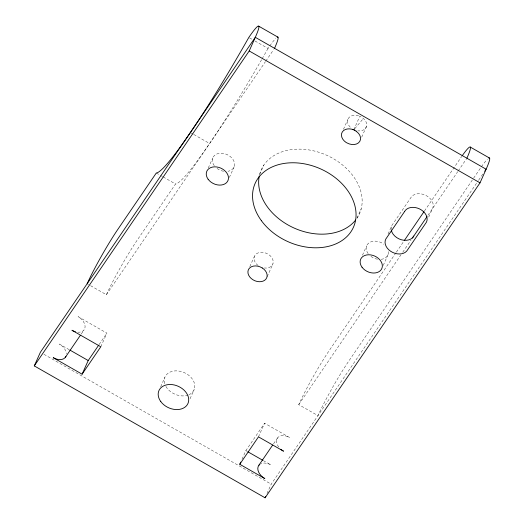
<?xml version="1.0" encoding="UTF-8"?>
<svg xmlns="http://www.w3.org/2000/svg" width="524" height="524" viewBox="0 0 524 524"><rect width="100%" height="100%" fill="white"/><g stroke="black" fill="none" stroke-linecap="round" stroke-linejoin="round"><path stroke-width="0.39" stroke-dasharray="2.62 1.97" d="M361.704 137.164L366.545 126.271M100.811 346.764L106.916 333.126L78.063 316.64A11.122 7.402 34.3 0 1 85.098 326.766A11.122 7.402 34.3 0 1 77.749 332.177M208.277 167.994L212.77 157.947M229.342 177.492L234.163 166.724M160.691 386.699L164.863 377.372M259.681 174.381L263.854 165.047M190.061 398.757L194.234 389.424M249.81 266.624L254.31 256.577M267.175 276.724L272.952 263.801M343.43 129.336L347.923 119.289M353.746 129.834L359.85 116.197L363.427 118.476A9.93 7.356 24.1 0 1 366.23 127.181A9.93 7.356 24.1 0 1 357.846 130.869M242.016 459.247L245.867 450.633L264.581 423.222L289.641 437.547A11.122 7.402 34.3 0 0 278.093 437.291A11.122 7.402 34.3 0 0 279.141 447.522M258.476 436.859L264.581 423.222M357.047 218.089L361.226 208.755M362.477 255.208L366.649 245.874M267.024 493.49L271.196 484.163L478.294 180.695M388.048 234.038L391.9 225.425L410.606 198.013A12.163 9.013 24.1 0 1 425.691 195.308A12.163 9.013 24.1 0 1 432.496 208.624L428.318 217.958M383.221 265.426L388.035 254.657M261.594 59.71A158.183 14.05 -60.3 0 1 175.533 184.003L137.295 240.031A44.481 3.95 -60.3 0 0 106.385 294.724L89.211 284.905M106.385 294.724L265.327 61.812M265.786 61.138L273.62 49.662M81.213 334.07L83.951 330.055M99.154 344.491L106.916 333.126M395.934 252.804L329.642 349.947A44.481 3.95 -60.3 0 0 298.732 404.633L317.97 415.624A44.481 3.95 -60.3 0 1 348.879 360.938L473.172 178.795M396.393 252.129L403.762 241.335M424.473 210.982L460.38 158.359A44.481 3.95 -60.3 0 1 461.749 156.388M298.732 404.633L400.899 254.919M402.74 252.227L411.026 240.084M427.931 215.312L457.721 171.662M458.179 170.994L466.432 158.896M273.548 443.782L277.654 437.769M473.631 178.121L479.617 169.357A44.481 3.95 -60.3 0 1 480.98 167.385M478.753 180.014L482.899 173.942M354.768 128.642L363.427 118.476M249.489 37.852L252.234 39.418M254.985 40.99L268.033 48.45A44.481 3.95 -60.3 0 1 269.401 46.479M191.037 132.9L193.094 134.078M193.782 134.472L209.58 143.497M156.296 173.012L159.735 174.97M160.416 175.363L162.479 176.542M163.167 176.935L175.533 184.003M87.154 283.733L88.523 284.512M69.207 349.685L59.356 344.052A11.122 7.402 34.3 0 1 66.384 353.707M245.867 450.633L247.263 451.433M263.277 460.583L270.934 464.958A11.122 7.402 34.3 0 0 261.083 463.609M43.931 354.296L271.196 484.163M258.162 265.465L256.898 264.469A10.008 7.415 24.1 0 1 255.247 254.88A10.008 7.415 24.1 0 1 266.022 253.157L268.353 254.33A10.008 7.415 24.1 0 1 273.024 263.572A10.008 7.415 24.1 0 1 264.358 268.006M388.435 251.651A11.567 8.567 24.1 0 1 380.666 259.373M377.483 259.203A11.567 8.567 24.1 0 1 370.815 256.295M368.13 253.583A11.567 8.567 24.1 0 1 369.61 242.455A11.567 8.567 24.1 0 1 383.869 244.236M214.251 165.65A11.567 8.567 24.1 0 1 217.781 153.643A11.567 8.567 24.1 0 1 233.337 160.03A11.567 8.567 24.1 0 1 227.999 171.296M223.61 171.269A11.567 8.567 24.1 0 1 215.934 167.523M350.229 127.194A10.008 7.415 24.1 0 1 348.932 117.631A10.008 7.415 24.1 0 1 359.85 116.197M164.739 383.679A15.884 11.764 24.1 0 1 173.87 371.012A15.884 11.764 24.1 0 1 192.825 379.769A15.884 11.764 24.1 0 1 188.823 394.801M188.103 395.089A15.884 11.764 24.1 0 1 165.892 386.385M268.033 48.45A158.183 14.05 -60.3 0 1 262 59.002M269.84 45.857A44.481 3.95 -60.3 0 1 275.755 38.396M481.418 166.756A44.481 3.95 -60.3 0 1 487.34 159.303M391.199 229.519A12.163 9.013 24.1 0 1 391.9 225.425M259.583 174.538A53.828 39.876 24.1 0 1 326.773 155.287A53.828 39.876 24.1 0 1 356.949 218.246"/><path stroke-width="0.79" d="M34.283 365.903L40.381 352.266L255.306 37.322L486.121 169.213L480.023 182.85L265.098 497.8L34.283 365.903L249.208 50.959L255.306 37.322A44.481 3.95 -60.3 0 0 248.802 37.459A158.183 14.05 -60.3 0 1 156.296 173.012L118.064 229.04A44.481 3.95 -60.3 0 0 87.154 283.733M65.919 356.366A11.122 7.402 34.3 0 1 53.252 357.689L82.104 374.182L88.209 360.538L98.702 345.165M259.891 464.284A11.122 7.402 34.3 0 0 264.836 478.595L239.769 464.271L240.732 462.122M265.098 497.8L265.74 496.366M65.245 357.466L80.303 335.406M82.104 374.182L100.811 346.764L71.958 330.277A11.122 7.402 34.3 0 0 75.436 331.744M239.769 464.271L258.476 436.859L283.543 451.184A11.122 7.402 34.3 0 1 280.91 449.317M404.22 240.66L424.014 211.657M412.408 238.06L427.021 216.648M258.941 465.181L272.631 445.125M484.739 171.243L486.121 169.213A44.481 3.95 -60.3 0 0 488.787 158.11M258.771 26.2L278.008 37.191M470.356 147.106L489.593 158.097M249.208 50.959L480.023 182.85M69.908 350.084L88.209 360.538M247.957 451.832L262.583 460.183M354.755 130.076A9.93 7.356 24.1 0 1 352.993 129.238M277.203 37.211A44.481 3.95 -60.3 0 1 274.543 48.313M462.188 155.766A44.481 3.95 -60.3 0 1 466.891 158.222M413.79 236.042A12.163 9.013 24.1 0 1 401.679 239.848A12.163 9.013 24.1 0 1 391.297 230.147M355.619 220.054A53.828 39.876 24.1 0 1 293.578 227.802A53.828 39.876 24.1 0 1 259.256 175.999M404.508 211.65L385.802 239.062A12.163 9.013 24.1 0 0 392.6 252.385A12.163 9.013 24.1 0 0 407.685 249.679L426.392 222.261A12.163 9.013 24.1 0 0 419.593 208.945A12.163 9.013 24.1 0 0 404.508 211.65M262.255 267.967L259.924 266.795A10.008 7.415 24.1 0 0 248.068 273.521A10.008 7.415 24.1 0 0 263.133 281.113A10.008 7.415 24.1 0 0 262.255 267.967M356.051 131.059L353.746 129.834A10.008 7.415 24.1 0 0 342.251 132.061A10.008 7.415 24.1 0 0 346.089 142.449L346.895 142.875A9.93 7.356 24.1 0 0 358.423 142.914A9.93 7.356 24.1 0 0 358.639 133.489L356.051 131.059M208.152 179.287A11.567 8.567 24.1 0 0 227.364 181.69A11.567 8.567 24.1 0 0 216.576 166.94A11.567 8.567 24.1 0 0 208.152 179.287M362.032 267.22A11.567 8.567 24.1 0 0 381.243 269.618A11.567 8.567 24.1 0 0 370.455 254.874A11.567 8.567 24.1 0 0 362.032 267.22M160.796 401.587A15.884 11.764 24.1 0 0 187.186 404.882A15.884 11.764 24.1 0 0 172.37 384.636A15.884 11.764 24.1 0 0 160.796 401.587M261.424 220.715A53.828 39.876 24.1 0 0 350.851 231.883A53.828 39.876 24.1 0 0 300.632 163.259A53.828 39.876 24.1 0 0 261.424 220.715"/></g></svg>
